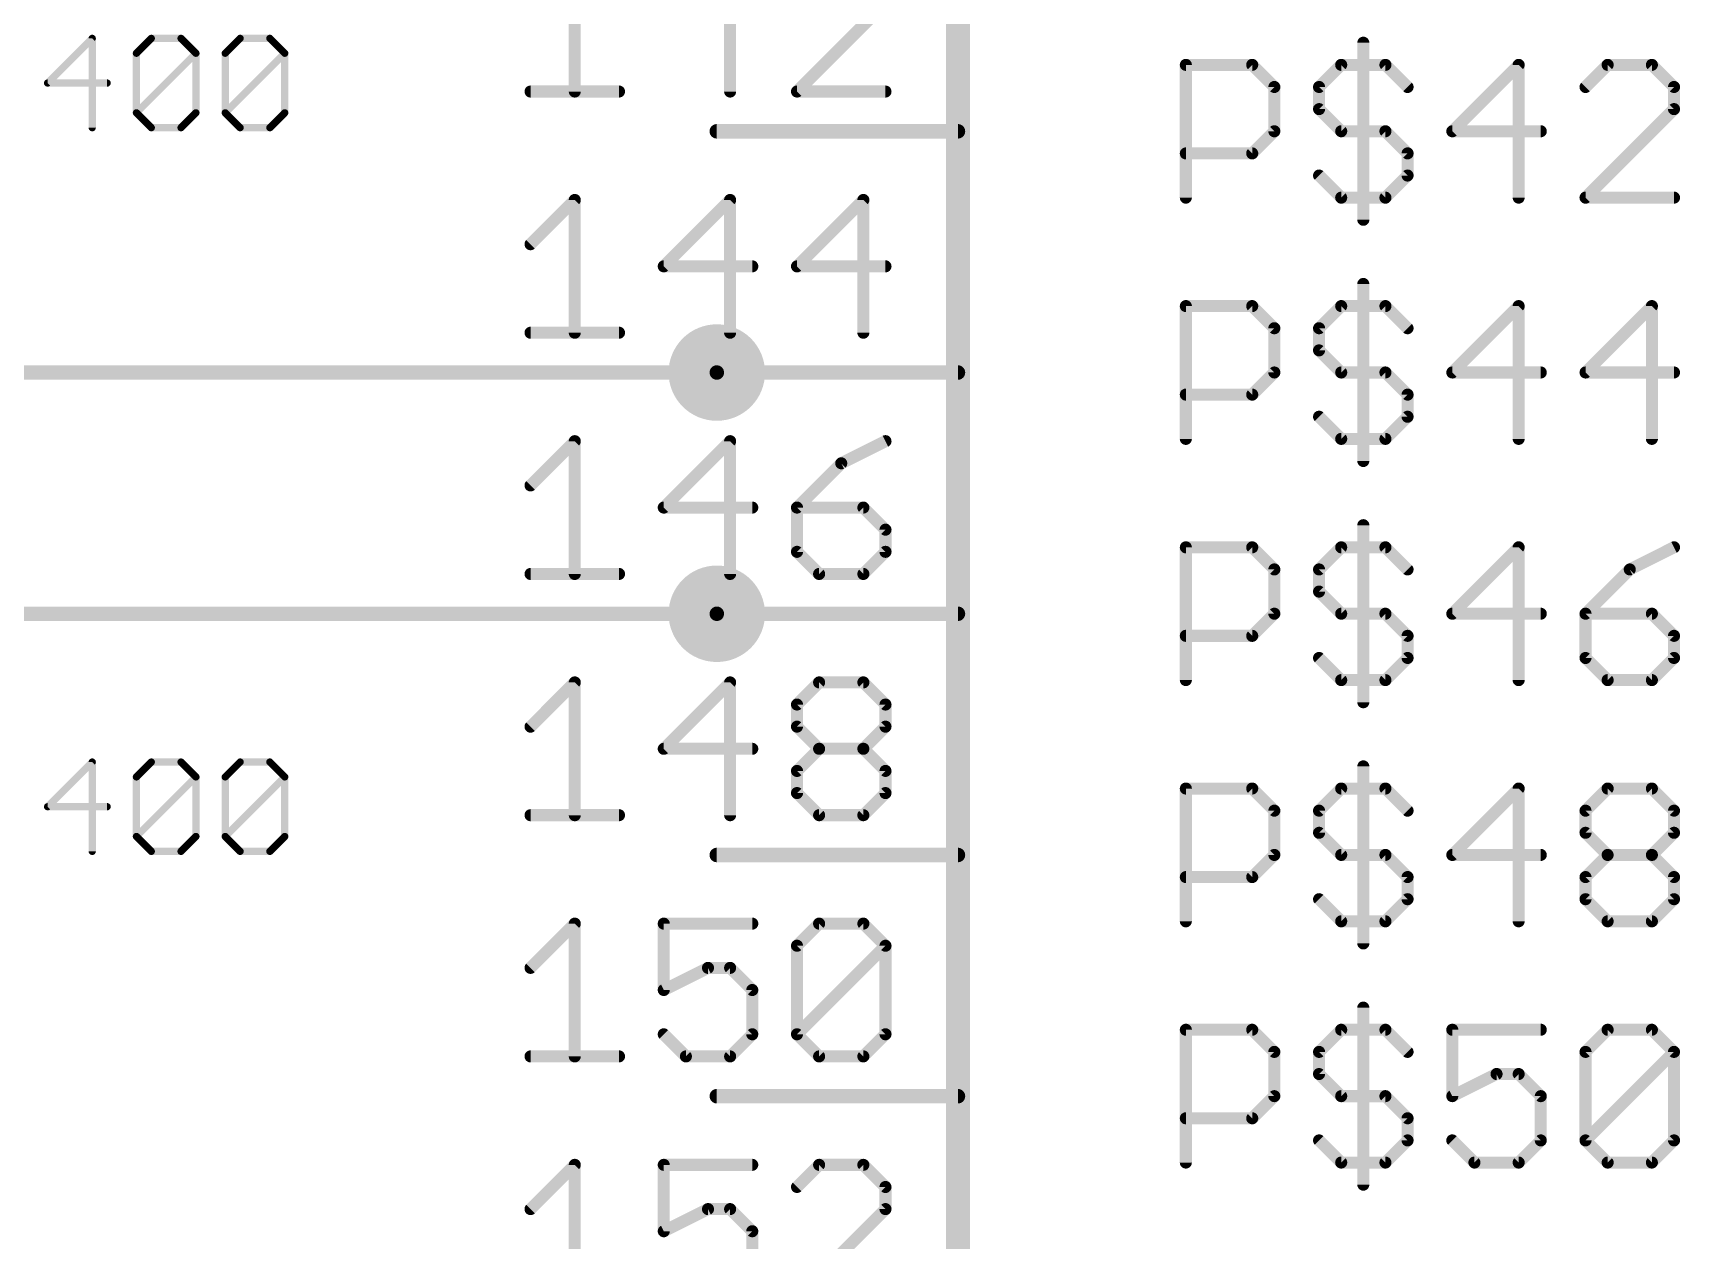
# Model space of a CAD drawing. Extents: x -72 to 265, y -97 to 216.
# Drawn here: x -35.14 to -17.79, y -65.01 to -52.3 of the extents above; entities that cross this region are included whole.
import ezdxf

# ---------------------------------------------------------------- set-up
doc = ezdxf.new("R2010")
doc.units = 0
for name, color, linetype in [('91', 94, 'CONTINUOUS'), ('94', 14, 'CONTINUOUS'), ('95', 251, 'CONTINUOUS'), ('96', 251, 'CONTINUOUS')]:
    doc.layers.add(name, color=color, linetype=linetype)

msp = doc.modelspace()

# ---------------------------------------------------------------- linework, layer by layer
at = {"layer": '91'}
for points, const_width in [([(-27.94, -56.134, 1), (-27.94, -55.626, 1), (-27.94, -56.134)], 0.508), ([(-27.94, -55.9181, 1), (-27.94, -55.8419)], 0.0762), ([(-27.94, -58.674, 1), (-27.94, -58.166, 1), (-27.94, -58.674)], 0.508), ([(-27.94, -58.4581, 1), (-27.94, -58.3819)], 0.0762)]:
    msp.add_lwpolyline(points, format="xyb", dxfattribs=dict(at, const_width=const_width))
at = {"layer": '91', "const_width": 0.1524}
for points in [[(-35.56, -55.88), (-27.94, -55.88)], [(-35.56, -58.42), (-27.94, -58.42)]]:
    msp.add_lwpolyline(points, dxfattribs=at)
at = {"layer": '94'}
for points, const_width in [([(-25.4, 0), (-25.4, -78.74)], 0.254), ([(-27.94, -53.34), (-25.4, -53.34)], 0.1524), ([(-27.94, -55.88), (-25.4, -55.88)], 0.1524), ([(-27.94, -58.42), (-25.4, -58.42)], 0.1524), ([(-27.94, -60.96), (-25.4, -60.96)], 0.1524), ([(-27.94, -63.5), (-25.4, -63.5)], 0.1524)]:
    msp.add_lwpolyline(points, dxfattribs=dict(at, const_width=const_width))
at = {"layer": '94', "const_width": 0.0762}
for points in [[(-27.94, -53.3019, 1), (-27.94, -53.3781)], [(-25.4, -53.3781, 1), (-25.4, -53.3019)], [(-27.94, -55.8419, 1), (-27.94, -55.9181)], [(-25.4, -55.9181, 1), (-25.4, -55.8419)], [(-27.94, -58.3819, 1), (-27.94, -58.4581)], [(-25.4, -58.4581, 1), (-25.4, -58.3819)], [(-27.94, -60.9219, 1), (-27.94, -60.9981)], [(-25.4, -60.9981, 1), (-25.4, -60.9219)], [(-27.94, -63.4619, 1), (-27.94, -63.5381)], [(-25.4, -63.5381, 1), (-25.4, -63.4619)]]:
    msp.add_lwpolyline(points, format="xyb", dxfattribs=at)
at = {"layer": '95', "const_width": 0.127}
for points in [[(-29.4359, -51.5227), (-29.4359, -52.9209)], [(-27.7996, -52.9209), (-27.7996, -51.5227)], [(-27.0954, -52.9209), (-26.1633, -51.9888)], [(-21.1304, -52.4073), (-21.1304, -54.2715)], [(-22.9997, -54.0385), (-22.9997, -52.6403)], [(-22.9997, -52.6403), (-22.3006, -52.6403)], [(-22.3006, -52.6403), (-22.0676, -52.8733)], [(-21.5964, -52.8733), (-21.3634, -52.6403)], [(-21.3634, -52.6403), (-20.8973, -52.6403)], [(-20.8973, -52.6403), (-20.6643, -52.8733)], [(-19.494, -52.6403), (-20.1931, -53.3394)], [(-19.494, -54.0385), (-19.494, -52.6403)], [(-18.5568, -52.6403), (-18.7899, -52.8733)], [(-18.0908, -52.6403), (-18.5568, -52.6403)], [(-17.8577, -52.8733), (-18.0908, -52.6403)], [(-29.9019, -52.9209), (-28.9698, -52.9209)], [(-26.1633, -52.9209), (-27.0954, -52.9209)], [(-22.0676, -52.8733), (-22.0676, -53.3394)], [(-21.5964, -53.1064), (-21.5964, -52.8733)], [(-17.8577, -53.1064), (-17.8577, -52.8733)], [(-21.3634, -53.3394), (-21.5964, -53.1064)], [(-18.7899, -54.0385), (-17.8577, -53.1064)], [(-22.0676, -53.3394), (-22.3006, -53.5724)], [(-20.8973, -53.3394), (-21.3634, -53.3394)], [(-20.6643, -53.5724), (-20.8973, -53.3394)], [(-20.1931, -53.3394), (-19.261, -53.3394)], [(-22.3006, -53.5724), (-22.9997, -53.5724)], [(-20.6643, -53.8055), (-20.6643, -53.5724)], [(-21.5964, -53.8055), (-21.3634, -54.0385)], [(-20.8973, -54.0385), (-20.6643, -53.8055)], [(-29.9019, -54.5288), (-29.4359, -54.0627)], [(-29.4359, -54.0627), (-29.4359, -55.4609)], [(-27.7996, -54.0627), (-28.4987, -54.7618)], [(-27.7996, -55.4609), (-27.7996, -54.0627)], [(-26.3963, -54.0627), (-27.0954, -54.7618)], [(-26.3963, -55.4609), (-26.3963, -54.0627)], [(-21.3634, -54.0385), (-20.8973, -54.0385)], [(-17.8577, -54.0385), (-18.7899, -54.0385)], [(-28.4987, -54.7618), (-27.5665, -54.7618)], [(-27.0954, -54.7618), (-26.1633, -54.7618)], [(-21.1304, -54.9473), (-21.1304, -56.8115)], [(-22.9997, -56.5785), (-22.9997, -55.1803)], [(-22.9997, -55.1803), (-22.3006, -55.1803)], [(-22.3006, -55.1803), (-22.0676, -55.4133)], [(-21.5964, -55.4133), (-21.3634, -55.1803)], [(-21.3634, -55.1803), (-20.8973, -55.1803)], [(-20.8973, -55.1803), (-20.6643, -55.4133)], [(-19.494, -55.1803), (-20.1931, -55.8794)], [(-19.494, -56.5785), (-19.494, -55.1803)], [(-18.0908, -55.1803), (-18.7899, -55.8794)], [(-18.0908, -56.5785), (-18.0908, -55.1803)], [(-29.9019, -55.4609), (-28.9698, -55.4609)], [(-22.0676, -55.4133), (-22.0676, -55.8794)], [(-21.5964, -55.6464), (-21.5964, -55.4133)], [(-21.3634, -55.8794), (-21.5964, -55.6464)], [(-22.0676, -55.8794), (-22.3006, -56.1124)], [(-20.8973, -55.8794), (-21.3634, -55.8794)], [(-20.6643, -56.1124), (-20.8973, -55.8794)], [(-20.1931, -55.8794), (-19.261, -55.8794)], [(-18.7899, -55.8794), (-17.8577, -55.8794)], [(-22.3006, -56.1124), (-22.9997, -56.1124)], [(-20.6643, -56.3455), (-20.6643, -56.1124)], [(-21.5964, -56.3455), (-21.3634, -56.5785)], [(-20.8973, -56.5785), (-20.6643, -56.3455)], [(-29.9019, -57.0688), (-29.4359, -56.6027)], [(-29.4359, -56.6027), (-29.4359, -58.0009)], [(-27.7996, -56.6027), (-28.4987, -57.3018)], [(-27.7996, -58.0009), (-27.7996, -56.6027)], [(-26.1633, -56.6027), (-26.6293, -56.8357)], [(-21.3634, -56.5785), (-20.8973, -56.5785)], [(-26.6293, -56.8357), (-27.0954, -57.3018)], [(-28.4987, -57.3018), (-27.5665, -57.3018)], [(-27.0954, -57.3018), (-27.0954, -57.7679)], [(-26.3963, -57.3018), (-27.0954, -57.3018)], [(-26.1633, -57.5348), (-26.3963, -57.3018)], [(-21.1304, -57.4873), (-21.1304, -59.3515)], [(-26.1633, -57.7679), (-26.1633, -57.5348)], [(-27.0954, -57.7679), (-26.8624, -58.0009)], [(-26.3963, -58.0009), (-26.1633, -57.7679)], [(-22.9997, -59.1185), (-22.9997, -57.7203)], [(-22.9997, -57.7203), (-22.3006, -57.7203)], [(-22.3006, -57.7203), (-22.0676, -57.9533)], [(-21.5964, -57.9533), (-21.3634, -57.7203)], [(-21.3634, -57.7203), (-20.8973, -57.7203)], [(-20.8973, -57.7203), (-20.6643, -57.9533)], [(-19.494, -57.7203), (-20.1931, -58.4194)], [(-19.494, -59.1185), (-19.494, -57.7203)], [(-17.8577, -57.7203), (-18.3238, -57.9533)], [(-29.9019, -58.0009), (-28.9698, -58.0009)], [(-26.8624, -58.0009), (-26.3963, -58.0009)], [(-22.0676, -57.9533), (-22.0676, -58.4194)], [(-21.5964, -58.1864), (-21.5964, -57.9533)], [(-18.3238, -57.9533), (-18.7899, -58.4194)], [(-21.3634, -58.4194), (-21.5964, -58.1864)], [(-22.0676, -58.4194), (-22.3006, -58.6524)], [(-20.8973, -58.4194), (-21.3634, -58.4194)], [(-20.6643, -58.6524), (-20.8973, -58.4194)], [(-20.1931, -58.4194), (-19.261, -58.4194)], [(-18.7899, -58.4194), (-18.7899, -58.8855)], [(-18.0908, -58.4194), (-18.7899, -58.4194)], [(-17.8577, -58.6524), (-18.0908, -58.4194)], [(-22.3006, -58.6524), (-22.9997, -58.6524)], [(-20.6643, -58.8855), (-20.6643, -58.6524)], [(-17.8577, -58.8855), (-17.8577, -58.6524)], [(-21.5964, -58.8855), (-21.3634, -59.1185)], [(-20.8973, -59.1185), (-20.6643, -58.8855)], [(-18.7899, -58.8855), (-18.5568, -59.1185)], [(-18.0908, -59.1185), (-17.8577, -58.8855)], [(-29.9019, -59.6088), (-29.4359, -59.1427)], [(-29.4359, -59.1427), (-29.4359, -60.5409)], [(-27.7996, -59.1427), (-28.4987, -59.8418)], [(-27.7996, -60.5409), (-27.7996, -59.1427)], [(-27.0954, -59.3757), (-26.8624, -59.1427)], [(-26.8624, -59.1427), (-26.3963, -59.1427)], [(-26.3963, -59.1427), (-26.1633, -59.3757)], [(-21.3634, -59.1185), (-20.8973, -59.1185)], [(-18.5568, -59.1185), (-18.0908, -59.1185)], [(-27.0954, -59.6088), (-27.0954, -59.3757)], [(-26.1633, -59.3757), (-26.1633, -59.6088)], [(-26.8624, -59.8418), (-27.0954, -59.6088)], [(-26.1633, -59.6088), (-26.3963, -59.8418)], [(-28.4987, -59.8418), (-27.5665, -59.8418)], [(-27.0954, -60.0748), (-26.8624, -59.8418)], [(-26.8624, -59.8418), (-26.3963, -59.8418)], [(-26.3963, -59.8418), (-26.1633, -60.0748)], [(-27.0954, -60.3079), (-27.0954, -60.0748)], [(-26.1633, -60.0748), (-26.1633, -60.3079)], [(-21.1304, -60.0273), (-21.1304, -61.8915)], [(-22.9997, -61.6585), (-22.9997, -60.2603)], [(-22.9997, -60.2603), (-22.3006, -60.2603)], [(-22.3006, -60.2603), (-22.0676, -60.4933)], [(-21.5964, -60.4933), (-21.3634, -60.2603)], [(-21.3634, -60.2603), (-20.8973, -60.2603)], [(-20.8973, -60.2603), (-20.6643, -60.4933)], [(-19.494, -60.2603), (-20.1931, -60.9594)], [(-19.494, -61.6585), (-19.494, -60.2603)], [(-18.7899, -60.4933), (-18.5568, -60.2603)], [(-18.5568, -60.2603), (-18.0908, -60.2603)], [(-18.0908, -60.2603), (-17.8577, -60.4933)], [(-26.8624, -60.5409), (-27.0954, -60.3079)], [(-26.1633, -60.3079), (-26.3963, -60.5409)], [(-29.9019, -60.5409), (-28.9698, -60.5409)], [(-26.3963, -60.5409), (-26.8624, -60.5409)], [(-22.0676, -60.4933), (-22.0676, -60.9594)], [(-21.5964, -60.7264), (-21.5964, -60.4933)], [(-18.7899, -60.7264), (-18.7899, -60.4933)], [(-17.8577, -60.4933), (-17.8577, -60.7264)], [(-21.3634, -60.9594), (-21.5964, -60.7264)], [(-18.5568, -60.9594), (-18.7899, -60.7264)], [(-17.8577, -60.7264), (-18.0908, -60.9594)], [(-22.0676, -60.9594), (-22.3006, -61.1924)], [(-20.8973, -60.9594), (-21.3634, -60.9594)], [(-20.6643, -61.1924), (-20.8973, -60.9594)], [(-20.1931, -60.9594), (-19.261, -60.9594)], [(-18.7899, -61.1924), (-18.5568, -60.9594)], [(-18.5568, -60.9594), (-18.0908, -60.9594)], [(-18.0908, -60.9594), (-17.8577, -61.1924)], [(-22.3006, -61.1924), (-22.9997, -61.1924)], [(-20.6643, -61.4255), (-20.6643, -61.1924)], [(-18.7899, -61.4255), (-18.7899, -61.1924)], [(-17.8577, -61.1924), (-17.8577, -61.4255)], [(-21.5964, -61.4255), (-21.3634, -61.6585)], [(-20.8973, -61.6585), (-20.6643, -61.4255)], [(-18.5568, -61.6585), (-18.7899, -61.4255)], [(-17.8577, -61.4255), (-18.0908, -61.6585)], [(-29.9019, -62.1488), (-29.4359, -61.6827)], [(-29.4359, -61.6827), (-29.4359, -63.0809)], [(-27.5665, -61.6827), (-28.4987, -61.6827)], [(-28.4987, -61.6827), (-28.4987, -62.3818)], [(-27.0954, -61.9157), (-26.8624, -61.6827)], [(-26.8624, -61.6827), (-26.3963, -61.6827)], [(-26.3963, -61.6827), (-26.1633, -61.9157)], [(-21.3634, -61.6585), (-20.8973, -61.6585)], [(-18.0908, -61.6585), (-18.5568, -61.6585)], [(-27.0954, -62.8479), (-27.0954, -61.9157)], [(-27.0954, -62.8479), (-26.1633, -61.9157)], [(-26.1633, -61.9157), (-26.1633, -62.8479)], [(-28.4987, -62.3818), (-28.0326, -62.1488)], [(-28.0326, -62.1488), (-27.7996, -62.1488)], [(-27.7996, -62.1488), (-27.5665, -62.3818)], [(-27.5665, -62.3818), (-27.5665, -62.8479)], [(-21.1304, -62.5673), (-21.1304, -64.4315)], [(-28.2656, -63.0809), (-28.4987, -62.8479)], [(-27.5665, -62.8479), (-27.7996, -63.0809)], [(-26.8624, -63.0809), (-27.0954, -62.8479)], [(-26.1633, -62.8479), (-26.3963, -63.0809)], [(-22.9997, -64.1985), (-22.9997, -62.8003)], [(-22.9997, -62.8003), (-22.3006, -62.8003)], [(-22.3006, -62.8003), (-22.0676, -63.0333)], [(-21.5964, -63.0333), (-21.3634, -62.8003)], [(-21.3634, -62.8003), (-20.8973, -62.8003)], [(-20.8973, -62.8003), (-20.6643, -63.0333)], [(-19.261, -62.8003), (-20.1931, -62.8003)], [(-20.1931, -62.8003), (-20.1931, -63.4994)], [(-18.7899, -63.0333), (-18.5568, -62.8003)], [(-18.5568, -62.8003), (-18.0908, -62.8003)], [(-18.0908, -62.8003), (-17.8577, -63.0333)], [(-22.0676, -63.0333), (-22.0676, -63.4994)], [(-21.5964, -63.2664), (-21.5964, -63.0333)], [(-18.7899, -63.9655), (-18.7899, -63.0333)], [(-18.7899, -63.9655), (-17.8577, -63.0333)], [(-17.8577, -63.0333), (-17.8577, -63.9655)], [(-29.9019, -63.0809), (-28.9698, -63.0809)], [(-27.7996, -63.0809), (-28.2656, -63.0809)], [(-26.3963, -63.0809), (-26.8624, -63.0809)], [(-21.3634, -63.4994), (-21.5964, -63.2664)], [(-20.1931, -63.4994), (-19.7271, -63.2664)], [(-19.7271, -63.2664), (-19.494, -63.2664)], [(-19.494, -63.2664), (-19.261, -63.4994)], [(-22.0676, -63.4994), (-22.3006, -63.7324)], [(-20.8973, -63.4994), (-21.3634, -63.4994)], [(-20.6643, -63.7324), (-20.8973, -63.4994)], [(-19.261, -63.4994), (-19.261, -63.9655)], [(-22.3006, -63.7324), (-22.9997, -63.7324)], [(-20.6643, -63.9655), (-20.6643, -63.7324)], [(-21.5964, -63.9655), (-21.3634, -64.1985)], [(-20.8973, -64.1985), (-20.6643, -63.9655)], [(-19.9601, -64.1985), (-20.1931, -63.9655)], [(-19.261, -63.9655), (-19.494, -64.1985)], [(-18.5568, -64.1985), (-18.7899, -63.9655)], [(-17.8577, -63.9655), (-18.0908, -64.1985)], [(-29.9019, -64.6888), (-29.4359, -64.2227)], [(-29.4359, -64.2227), (-29.4359, -65.6209)], [(-27.5665, -64.2227), (-28.4987, -64.2227)], [(-28.4987, -64.2227), (-28.4987, -64.9218)], [(-26.8624, -64.2227), (-27.0954, -64.4557)], [(-26.3963, -64.2227), (-26.8624, -64.2227)], [(-26.1633, -64.4557), (-26.3963, -64.2227)], [(-21.3634, -64.1985), (-20.8973, -64.1985)], [(-19.494, -64.1985), (-19.9601, -64.1985)], [(-18.0908, -64.1985), (-18.5568, -64.1985)], [(-26.1633, -64.6888), (-26.1633, -64.4557)], [(-28.4987, -64.9218), (-28.0326, -64.6888)], [(-28.0326, -64.6888), (-27.7996, -64.6888)], [(-27.7996, -64.6888), (-27.5665, -64.9218)], [(-27.0954, -65.6209), (-26.1633, -64.6888)], [(-27.5665, -64.9218), (-27.5665, -65.3879)]]:
    msp.add_lwpolyline(points, dxfattribs=at)
at = {"layer": '95', "const_width": 0.0635}
for points in [[(-21.0986, -52.4073, 1), (-21.1621, -52.4073)], [(-22.9997, -52.6086, 1), (-22.9997, -52.6721)], [(-22.968, -52.6403, 1), (-23.0314, -52.6403)], [(-22.2782, -52.6179, 1), (-22.3231, -52.6628)], [(-22.3006, -52.6721, 1), (-22.3006, -52.6086)], [(-21.3634, -52.6086, 1), (-21.3634, -52.6721)], [(-21.3409, -52.6628, 1), (-21.3858, -52.6179)], [(-20.8749, -52.6179, 1), (-20.9198, -52.6628)], [(-20.8973, -52.6721, 1), (-20.8973, -52.6086)], [(-19.4623, -52.6403, 1), (-19.5258, -52.6403)], [(-19.4716, -52.6628, 1), (-19.5165, -52.6179)], [(-18.5568, -52.6086, 1), (-18.5568, -52.6721)], [(-18.5344, -52.6628, 1), (-18.5793, -52.6179)], [(-18.0683, -52.6179, 1), (-18.1132, -52.6628)], [(-18.0908, -52.6721, 1), (-18.0908, -52.6086)], [(-29.9019, -52.8892, 1), (-29.9019, -52.9527)], [(-29.4676, -52.9209, 1), (-29.4041, -52.9209)], [(-28.9698, -52.9527, 1), (-28.9698, -52.8892)], [(-27.8313, -52.9209, 1), (-27.7678, -52.9209)], [(-27.0954, -52.8892, 1), (-27.0954, -52.9527)], [(-27.1178, -52.8984, 1), (-27.0729, -52.9434)], [(-26.1633, -52.9527, 1), (-26.1633, -52.8892)], [(-22.0358, -52.8733, 1), (-22.0993, -52.8733)], [(-22.09, -52.8958, 1), (-22.0451, -52.8509)], [(-21.5647, -52.8733, 1), (-21.6282, -52.8733)], [(-21.6189, -52.8509, 1), (-21.574, -52.8958)], [(-20.6867, -52.8958, 1), (-20.6418, -52.8509)], [(-18.8123, -52.8509, 1), (-18.7674, -52.8958)], [(-17.826, -52.8733, 1), (-17.8895, -52.8733)], [(-17.8802, -52.8958, 1), (-17.8353, -52.8509)], [(-21.574, -53.0839, 1), (-21.6189, -53.1288)], [(-21.6282, -53.1064, 1), (-21.5647, -53.1064)], [(-17.8895, -53.1064, 1), (-17.826, -53.1064)], [(-17.8353, -53.1288, 1), (-17.8802, -53.0839)], [(-22.0993, -53.3394, 1), (-22.0358, -53.3394)], [(-22.0451, -53.3619, 1), (-22.09, -53.317)], [(-21.3634, -53.3077, 1), (-21.3634, -53.3712)], [(-21.3858, -53.3619, 1), (-21.3409, -53.317)], [(-20.8749, -53.317, 1), (-20.9198, -53.3619)], [(-20.8973, -53.3712, 1), (-20.8973, -53.3077)], [(-20.1931, -53.3077, 1), (-20.1931, -53.3712)], [(-20.2156, -53.317, 1), (-20.1707, -53.3619)], [(-19.261, -53.3712, 1), (-19.261, -53.3077)], [(-22.9997, -53.5407, 1), (-22.9997, -53.6042)], [(-22.3231, -53.55, 1), (-22.2782, -53.5949)], [(-22.3006, -53.6042, 1), (-22.3006, -53.5407)], [(-20.6325, -53.5724, 1), (-20.696, -53.5724)], [(-20.6867, -53.5949, 1), (-20.6418, -53.55)], [(-21.574, -53.783, 1), (-21.6189, -53.8279)], [(-20.696, -53.8055, 1), (-20.6325, -53.8055)], [(-20.6418, -53.8279, 1), (-20.6867, -53.783)], [(-29.4041, -54.0627, 1), (-29.4676, -54.0627)], [(-29.4134, -54.0852, 1), (-29.4583, -54.0403)], [(-27.7678, -54.0627, 1), (-27.8313, -54.0627)], [(-27.7771, -54.0852, 1), (-27.822, -54.0403)], [(-26.3645, -54.0627, 1), (-26.428, -54.0627)], [(-26.3738, -54.0852, 1), (-26.4187, -54.0403)], [(-23.0314, -54.0385, 1), (-22.968, -54.0385)], [(-21.3634, -54.0067, 1), (-21.3634, -54.0703)], [(-21.3858, -54.061, 1), (-21.3409, -54.016)], [(-20.9198, -54.016, 1), (-20.8749, -54.061)], [(-20.8973, -54.0703, 1), (-20.8973, -54.0067)], [(-19.5258, -54.0385, 1), (-19.4623, -54.0385)], [(-18.7899, -54.0067, 1), (-18.7899, -54.0703)], [(-18.8123, -54.016, 1), (-18.7674, -54.061)], [(-17.8577, -54.0703, 1), (-17.8577, -54.0067)], [(-21.1621, -54.2715, 1), (-21.0986, -54.2715)], [(-29.9244, -54.5063, 1), (-29.8795, -54.5512)], [(-28.4987, -54.7301, 1), (-28.4987, -54.7936)], [(-28.5211, -54.7394, 1), (-28.4762, -54.7843)], [(-27.5665, -54.7936, 1), (-27.5665, -54.7301)], [(-27.0954, -54.7301, 1), (-27.0954, -54.7936)], [(-27.1178, -54.7394, 1), (-27.0729, -54.7843)], [(-26.1633, -54.7936, 1), (-26.1633, -54.7301)], [(-21.0986, -54.9473, 1), (-21.1621, -54.9473)], [(-22.968, -55.1803, 1), (-23.0314, -55.1803)], [(-22.9997, -55.1486, 1), (-22.9997, -55.2121)], [(-22.2782, -55.1579, 1), (-22.3231, -55.2028)], [(-22.3006, -55.2121, 1), (-22.3006, -55.1486)], [(-21.3634, -55.1486, 1), (-21.3634, -55.2121)], [(-21.3409, -55.2028, 1), (-21.3858, -55.1579)], [(-20.8749, -55.1579, 1), (-20.9198, -55.2028)], [(-20.8973, -55.2121, 1), (-20.8973, -55.1486)], [(-19.4623, -55.1803, 1), (-19.5258, -55.1803)], [(-19.4716, -55.2028, 1), (-19.5165, -55.1579)], [(-18.059, -55.1803, 1), (-18.1225, -55.1803)], [(-18.0683, -55.2028, 1), (-18.1132, -55.1579)], [(-29.9019, -55.4291, 1), (-29.9019, -55.4927)], [(-29.4676, -55.4609, 1), (-29.4041, -55.4609)], [(-28.9698, -55.4927, 1), (-28.9698, -55.4291)], [(-27.8313, -55.4609, 1), (-27.7678, -55.4609)], [(-26.428, -55.4609, 1), (-26.3645, -55.4609)], [(-22.0358, -55.4133, 1), (-22.0993, -55.4133)], [(-22.09, -55.4358, 1), (-22.0451, -55.3909)], [(-21.5647, -55.4133, 1), (-21.6282, -55.4133)], [(-21.6189, -55.3909, 1), (-21.574, -55.4358)], [(-20.6867, -55.4358, 1), (-20.6418, -55.3909)], [(-21.574, -55.6239, 1), (-21.6189, -55.6688)], [(-21.6282, -55.6464, 1), (-21.5647, -55.6464)], [(-22.0993, -55.8794, 1), (-22.0358, -55.8794)], [(-22.0451, -55.9019, 1), (-22.09, -55.857)], [(-21.3634, -55.8477, 1), (-21.3634, -55.9112)], [(-21.3858, -55.9019, 1), (-21.3409, -55.857)], [(-20.8749, -55.857, 1), (-20.9198, -55.9019)], [(-20.8973, -55.9112, 1), (-20.8973, -55.8477)], [(-20.1931, -55.8477, 1), (-20.1931, -55.9112)], [(-20.2156, -55.857, 1), (-20.1707, -55.9019)], [(-19.261, -55.9112, 1), (-19.261, -55.8477)], [(-18.7899, -55.8477, 1), (-18.7899, -55.9112)], [(-18.8123, -55.857, 1), (-18.7674, -55.9019)], [(-17.8577, -55.9112, 1), (-17.8577, -55.8477)], [(-22.9997, -56.0807, 1), (-22.9997, -56.1442)], [(-22.3231, -56.09, 1), (-22.2782, -56.1349)], [(-22.3006, -56.1442, 1), (-22.3006, -56.0807)], [(-20.6325, -56.1124, 1), (-20.696, -56.1124)], [(-20.6867, -56.1349, 1), (-20.6418, -56.09)], [(-21.574, -56.323, 1), (-21.6189, -56.3679)], [(-20.696, -56.3455, 1), (-20.6325, -56.3455)], [(-20.6418, -56.3679, 1), (-20.6867, -56.323)], [(-29.4041, -56.6027, 1), (-29.4676, -56.6027)], [(-29.4134, -56.6252, 1), (-29.4583, -56.5803)], [(-27.7678, -56.6027, 1), (-27.8313, -56.6027)], [(-27.7771, -56.6252, 1), (-27.822, -56.5803)], [(-26.1491, -56.6311, 1), (-26.1775, -56.5743)], [(-23.0314, -56.5785, 1), (-22.968, -56.5785)], [(-21.3634, -56.5468, 1), (-21.3634, -56.6103)], [(-21.3858, -56.601, 1), (-21.3409, -56.556)], [(-20.9198, -56.556, 1), (-20.8749, -56.601)], [(-20.8973, -56.6103, 1), (-20.8973, -56.5468)], [(-19.5258, -56.5785, 1), (-19.4623, -56.5785)], [(-18.1225, -56.5785, 1), (-18.059, -56.5785)], [(-26.6435, -56.8073, 1), (-26.6151, -56.8641)], [(-26.6069, -56.8582, 1), (-26.6518, -56.8133)], [(-21.1621, -56.8115, 1), (-21.0986, -56.8115)], [(-29.9244, -57.0463, 1), (-29.8795, -57.0912)], [(-28.4987, -57.2701, 1), (-28.4987, -57.3336)], [(-28.5211, -57.2794, 1), (-28.4762, -57.3243)], [(-27.5665, -57.3336, 1), (-27.5665, -57.2701)], [(-27.0954, -57.2701, 1), (-27.0954, -57.3336)], [(-27.0636, -57.3018, 1), (-27.1271, -57.3018)], [(-27.1178, -57.2794, 1), (-27.0729, -57.3243)], [(-26.3738, -57.2794, 1), (-26.4187, -57.3243)], [(-26.3963, -57.3336, 1), (-26.3963, -57.2701)], [(-21.0986, -57.4873, 1), (-21.1621, -57.4873)], [(-26.1315, -57.5348, 1), (-26.195, -57.5348)], [(-26.1857, -57.5573, 1), (-26.1408, -57.5124)], [(-27.0729, -57.7454, 1), (-27.1178, -57.7903)], [(-27.1271, -57.7679, 1), (-27.0636, -57.7679)], [(-26.195, -57.7679, 1), (-26.1315, -57.7679)], [(-26.1408, -57.7903, 1), (-26.1857, -57.7454)], [(-22.968, -57.7203, 1), (-23.0314, -57.7203)], [(-22.9997, -57.6886, 1), (-22.9997, -57.7521)], [(-22.2782, -57.6979, 1), (-22.3231, -57.7428)], [(-22.3006, -57.7521, 1), (-22.3006, -57.6886)], [(-21.3634, -57.6886, 1), (-21.3634, -57.7521)], [(-21.3409, -57.7428, 1), (-21.3858, -57.6979)], [(-20.8749, -57.6979, 1), (-20.9198, -57.7428)], [(-20.8973, -57.7521, 1), (-20.8973, -57.6886)], [(-19.4623, -57.7203, 1), (-19.5258, -57.7203)], [(-19.4716, -57.7428, 1), (-19.5165, -57.6979)], [(-17.8435, -57.7487, 1), (-17.8719, -57.6919)], [(-29.9019, -57.9691, 1), (-29.9019, -58.0327)], [(-28.9698, -58.0327, 1), (-28.9698, -57.9691)], [(-26.8624, -57.9691, 1), (-26.8624, -58.0327)], [(-26.3963, -58.0327, 1), (-26.3963, -57.9691)], [(-22.0358, -57.9533, 1), (-22.0993, -57.9533)], [(-22.09, -57.9758, 1), (-22.0451, -57.9309)], [(-21.5647, -57.9533, 1), (-21.6282, -57.9533)], [(-21.6189, -57.9309, 1), (-21.574, -57.9758)], [(-20.6867, -57.9758, 1), (-20.6418, -57.9309)], [(-18.338, -57.9249, 1), (-18.3096, -57.9817)], [(-18.3014, -57.9758, 1), (-18.3463, -57.9309)], [(-29.4676, -58.0009, 1), (-29.4041, -58.0009)], [(-27.8313, -58.0009, 1), (-27.7678, -58.0009)], [(-26.8848, -58.0234, 1), (-26.8399, -57.9784)], [(-26.4187, -57.9784, 1), (-26.3738, -58.0234)], [(-21.574, -58.1639, 1), (-21.6189, -58.2088)], [(-21.6282, -58.1864, 1), (-21.5647, -58.1864)], [(-22.0993, -58.4194, 1), (-22.0358, -58.4194)], [(-22.0451, -58.4419, 1), (-22.09, -58.397)], [(-21.3634, -58.3877, 1), (-21.3634, -58.4512)], [(-21.3858, -58.4419, 1), (-21.3409, -58.397)], [(-20.8749, -58.397, 1), (-20.9198, -58.4419)], [(-20.8973, -58.4512, 1), (-20.8973, -58.3877)], [(-20.1931, -58.3877, 1), (-20.1931, -58.4512)], [(-20.2156, -58.397, 1), (-20.1707, -58.4419)], [(-19.261, -58.4512, 1), (-19.261, -58.3877)], [(-18.7581, -58.4194, 1), (-18.8216, -58.4194)], [(-18.7899, -58.3877, 1), (-18.7899, -58.4512)], [(-18.8123, -58.397, 1), (-18.7674, -58.4419)], [(-18.0683, -58.397, 1), (-18.1132, -58.4419)], [(-18.0908, -58.4512, 1), (-18.0908, -58.3877)], [(-22.9997, -58.6207, 1), (-22.9997, -58.6842)], [(-22.3231, -58.63, 1), (-22.2782, -58.6749)], [(-22.3006, -58.6842, 1), (-22.3006, -58.6207)], [(-20.6325, -58.6524, 1), (-20.696, -58.6524)], [(-20.6867, -58.6749, 1), (-20.6418, -58.63)], [(-17.826, -58.6524, 1), (-17.8895, -58.6524)], [(-17.8802, -58.6749, 1), (-17.8353, -58.63)], [(-21.574, -58.863, 1), (-21.6189, -58.9079)], [(-20.696, -58.8855, 1), (-20.6325, -58.8855)], [(-20.6418, -58.9079, 1), (-20.6867, -58.863)], [(-18.8216, -58.8855, 1), (-18.7581, -58.8855)], [(-18.7674, -58.863, 1), (-18.8123, -58.9079)], [(-17.8895, -58.8855, 1), (-17.826, -58.8855)], [(-17.8353, -58.9079, 1), (-17.8802, -58.863)], [(-29.4041, -59.1427, 1), (-29.4676, -59.1427)], [(-29.4134, -59.1652, 1), (-29.4583, -59.1203)], [(-27.7678, -59.1427, 1), (-27.8313, -59.1427)], [(-27.7771, -59.1652, 1), (-27.822, -59.1203)], [(-26.8624, -59.111, 1), (-26.8624, -59.1745)], [(-26.8399, -59.1652, 1), (-26.8848, -59.1203)], [(-26.3738, -59.1203, 1), (-26.4187, -59.1652)], [(-26.3963, -59.1745, 1), (-26.3963, -59.111)], [(-23.0314, -59.1185, 1), (-22.968, -59.1185)], [(-21.3634, -59.0868, 1), (-21.3634, -59.1503)], [(-21.3858, -59.141, 1), (-21.3409, -59.096)], [(-20.9198, -59.096, 1), (-20.8749, -59.141)], [(-20.8973, -59.1503, 1), (-20.8973, -59.0868)], [(-19.5258, -59.1185, 1), (-19.4623, -59.1185)], [(-18.5568, -59.0868, 1), (-18.5568, -59.1503)], [(-18.5793, -59.141, 1), (-18.5344, -59.096)], [(-18.1132, -59.096, 1), (-18.0683, -59.141)], [(-18.0908, -59.1503, 1), (-18.0908, -59.0868)], [(-27.0636, -59.3757, 1), (-27.1271, -59.3757)], [(-27.1178, -59.3533, 1), (-27.0729, -59.3982)], [(-26.1315, -59.3757, 1), (-26.195, -59.3757)], [(-26.1857, -59.3982, 1), (-26.1408, -59.3533)], [(-21.1621, -59.3515, 1), (-21.0986, -59.3515)], [(-29.9244, -59.5863, 1), (-29.8795, -59.6312)], [(-27.0729, -59.5863, 1), (-27.1178, -59.6312)], [(-27.1271, -59.6088, 1), (-27.0636, -59.6088)], [(-26.195, -59.6088, 1), (-26.1315, -59.6088)], [(-26.1408, -59.6312, 1), (-26.1857, -59.5863)], [(-28.4987, -59.8101, 1), (-28.4987, -59.8736)], [(-28.5211, -59.8194, 1), (-28.4762, -59.8643)], [(-27.5665, -59.8736, 1), (-27.5665, -59.8101)], [(-26.8624, -59.8101, 1), (-26.8624, -59.8736)], [(-26.8399, -59.8643, 1), (-26.8848, -59.8194)], [(-26.8848, -59.8643, 1), (-26.8399, -59.8194)], [(-26.3738, -59.8194, 1), (-26.4187, -59.8643)], [(-26.4187, -59.8194, 1), (-26.3738, -59.8643)], [(-26.3963, -59.8736, 1), (-26.3963, -59.8101)], [(-27.0636, -60.0748, 1), (-27.1271, -60.0748)], [(-27.1178, -60.0524, 1), (-27.0729, -60.0973)], [(-26.1315, -60.0748, 1), (-26.195, -60.0748)], [(-26.1857, -60.0973, 1), (-26.1408, -60.0524)], [(-21.0986, -60.0273, 1), (-21.1621, -60.0273)], [(-22.968, -60.2603, 1), (-23.0314, -60.2603)], [(-22.9997, -60.2286, 1), (-22.9997, -60.2921)], [(-22.2782, -60.2379, 1), (-22.3231, -60.2828)], [(-22.3006, -60.2921, 1), (-22.3006, -60.2286)], [(-21.3634, -60.2286, 1), (-21.3634, -60.2921)], [(-21.3409, -60.2828, 1), (-21.3858, -60.2379)], [(-20.8749, -60.2379, 1), (-20.9198, -60.2828)], [(-20.8973, -60.2921, 1), (-20.8973, -60.2286)], [(-19.4623, -60.2603, 1), (-19.5258, -60.2603)], [(-19.4716, -60.2828, 1), (-19.5165, -60.2379)], [(-18.5568, -60.2286, 1), (-18.5568, -60.2921)], [(-18.5344, -60.2828, 1), (-18.5793, -60.2379)], [(-18.0683, -60.2379, 1), (-18.1132, -60.2828)], [(-18.0908, -60.2921, 1), (-18.0908, -60.2286)], [(-27.0729, -60.2854, 1), (-27.1178, -60.3303)], [(-27.1271, -60.3079, 1), (-27.0636, -60.3079)], [(-26.195, -60.3079, 1), (-26.1315, -60.3079)], [(-26.1408, -60.3303, 1), (-26.1857, -60.2854)], [(-29.9019, -60.5091, 1), (-29.9019, -60.5727)], [(-29.4676, -60.5409, 1), (-29.4041, -60.5409)], [(-28.9698, -60.5727, 1), (-28.9698, -60.5091)], [(-27.8313, -60.5409, 1), (-27.7678, -60.5409)], [(-26.8624, -60.5091, 1), (-26.8624, -60.5727)], [(-26.8848, -60.5634, 1), (-26.8399, -60.5184)], [(-26.4187, -60.5184, 1), (-26.3738, -60.5634)], [(-26.3963, -60.5727, 1), (-26.3963, -60.5091)], [(-22.0358, -60.4933, 1), (-22.0993, -60.4933)], [(-22.09, -60.5158, 1), (-22.0451, -60.4709)], [(-21.5647, -60.4933, 1), (-21.6282, -60.4933)], [(-21.6189, -60.4709, 1), (-21.574, -60.5158)], [(-20.6867, -60.5158, 1), (-20.6418, -60.4709)], [(-18.7581, -60.4933, 1), (-18.8216, -60.4933)], [(-18.8123, -60.4709, 1), (-18.7674, -60.5158)], [(-17.826, -60.4933, 1), (-17.8895, -60.4933)], [(-17.8802, -60.5158, 1), (-17.8353, -60.4709)], [(-21.574, -60.7039, 1), (-21.6189, -60.7488)], [(-21.6282, -60.7264, 1), (-21.5647, -60.7264)], [(-18.8216, -60.7264, 1), (-18.7581, -60.7264)], [(-18.7674, -60.7039, 1), (-18.8123, -60.7488)], [(-17.8895, -60.7264, 1), (-17.826, -60.7264)], [(-17.8353, -60.7488, 1), (-17.8802, -60.7039)], [(-22.0993, -60.9594, 1), (-22.0358, -60.9594)], [(-22.0451, -60.9819, 1), (-22.09, -60.937)], [(-21.3634, -60.9277, 1), (-21.3634, -60.9912)], [(-21.3858, -60.9819, 1), (-21.3409, -60.937)], [(-20.8749, -60.937, 1), (-20.9198, -60.9819)], [(-20.8973, -60.9912, 1), (-20.8973, -60.9277)], [(-20.1931, -60.9277, 1), (-20.1931, -60.9912)], [(-20.2156, -60.937, 1), (-20.1707, -60.9819)], [(-19.261, -60.9912, 1), (-19.261, -60.9277)], [(-18.5568, -60.9277, 1), (-18.5568, -60.9912)], [(-18.5793, -60.9819, 1), (-18.5344, -60.937)], [(-18.5344, -60.9819, 1), (-18.5793, -60.937)], [(-18.0683, -60.937, 1), (-18.1132, -60.9819)], [(-18.1132, -60.937, 1), (-18.0683, -60.9819)], [(-18.0908, -60.9912, 1), (-18.0908, -60.9277)], [(-22.9997, -61.1607, 1), (-22.9997, -61.2242)], [(-22.3231, -61.17, 1), (-22.2782, -61.2149)], [(-22.3006, -61.2242, 1), (-22.3006, -61.1607)], [(-20.6325, -61.1924, 1), (-20.696, -61.1924)], [(-20.6867, -61.2149, 1), (-20.6418, -61.17)], [(-18.7581, -61.1924, 1), (-18.8216, -61.1924)], [(-18.8123, -61.17, 1), (-18.7674, -61.2149)], [(-17.826, -61.1924, 1), (-17.8895, -61.1924)], [(-17.8802, -61.2149, 1), (-17.8353, -61.17)], [(-21.574, -61.403, 1), (-21.6189, -61.4479)], [(-20.696, -61.4255, 1), (-20.6325, -61.4255)], [(-20.6418, -61.4479, 1), (-20.6867, -61.403)], [(-18.8216, -61.4255, 1), (-18.7581, -61.4255)], [(-18.7674, -61.403, 1), (-18.8123, -61.4479)], [(-17.8895, -61.4255, 1), (-17.826, -61.4255)], [(-17.8353, -61.4479, 1), (-17.8802, -61.403)], [(-29.4041, -61.6827, 1), (-29.4676, -61.6827)], [(-29.4134, -61.7052, 1), (-29.4583, -61.6603)], [(-28.4987, -61.651, 1), (-28.4987, -61.7145)], [(-28.4669, -61.6827, 1), (-28.5304, -61.6827)], [(-27.5665, -61.7145, 1), (-27.5665, -61.651)], [(-26.8624, -61.651, 1), (-26.8624, -61.7145)], [(-26.8399, -61.7052, 1), (-26.8848, -61.6603)], [(-26.3738, -61.6603, 1), (-26.4187, -61.7052)], [(-26.3963, -61.7145, 1), (-26.3963, -61.651)], [(-23.0314, -61.6585, 1), (-22.968, -61.6585)], [(-21.3634, -61.6268, 1), (-21.3634, -61.6903)], [(-21.3858, -61.681, 1), (-21.3409, -61.636)], [(-20.9198, -61.636, 1), (-20.8749, -61.681)], [(-20.8973, -61.6903, 1), (-20.8973, -61.6268)], [(-19.5258, -61.6585, 1), (-19.4623, -61.6585)], [(-18.5568, -61.6268, 1), (-18.5568, -61.6903)], [(-18.5793, -61.681, 1), (-18.5344, -61.636)], [(-18.1132, -61.636, 1), (-18.0683, -61.681)], [(-18.0908, -61.6903, 1), (-18.0908, -61.6268)], [(-27.0636, -61.9157, 1), (-27.1271, -61.9157)], [(-27.1178, -61.8933, 1), (-27.0729, -61.9382)], [(-26.1315, -61.9157, 1), (-26.195, -61.9157)], [(-26.1408, -61.9382, 1), (-26.1857, -61.8933)], [(-26.1857, -61.9382, 1), (-26.1408, -61.8933)], [(-21.1621, -61.8915, 1), (-21.0986, -61.8915)], [(-29.9244, -62.1263, 1), (-29.8795, -62.1712)], [(-28.0326, -62.117, 1), (-28.0326, -62.1805)], [(-28.0184, -62.1772, 1), (-28.0468, -62.1204)], [(-27.7771, -62.1263, 1), (-27.822, -62.1712)], [(-27.7996, -62.1805, 1), (-27.7996, -62.117)], [(-28.5129, -62.3534, 1), (-28.4845, -62.4102)], [(-28.5304, -62.3818, 1), (-28.4669, -62.3818)], [(-27.5348, -62.3818, 1), (-27.5983, -62.3818)], [(-27.589, -62.4043, 1), (-27.5441, -62.3594)], [(-21.0986, -62.5673, 1), (-21.1621, -62.5673)], [(-28.4762, -62.8254, 1), (-28.5211, -62.8703)], [(-27.5441, -62.8703, 1), (-27.589, -62.8254)], [(-27.0729, -62.8254, 1), (-27.1178, -62.8703)], [(-27.1178, -62.8254, 1), (-27.0729, -62.8703)], [(-26.1408, -62.8703, 1), (-26.1857, -62.8254)], [(-22.968, -62.8003, 1), (-23.0314, -62.8003)], [(-22.9997, -62.7686, 1), (-22.9997, -62.8321)], [(-22.2782, -62.7779, 1), (-22.3231, -62.8228)], [(-22.3006, -62.8321, 1), (-22.3006, -62.7686)], [(-21.3634, -62.7686, 1), (-21.3634, -62.8321)], [(-21.3409, -62.8228, 1), (-21.3858, -62.7779)], [(-20.8749, -62.7779, 1), (-20.9198, -62.8228)], [(-20.8973, -62.8321, 1), (-20.8973, -62.7686)], [(-20.1614, -62.8003, 1), (-20.2249, -62.8003)], [(-20.1931, -62.7686, 1), (-20.1931, -62.8321)], [(-19.261, -62.8321, 1), (-19.261, -62.7686)], [(-18.5568, -62.7686, 1), (-18.5568, -62.8321)], [(-18.5344, -62.8228, 1), (-18.5793, -62.7779)], [(-18.0683, -62.7779, 1), (-18.1132, -62.8228)], [(-18.0908, -62.8321, 1), (-18.0908, -62.7686)], [(-27.5983, -62.8479, 1), (-27.5348, -62.8479)], [(-27.1271, -62.8479, 1), (-27.0636, -62.8479)], [(-26.195, -62.8479, 1), (-26.1315, -62.8479)], [(-22.0358, -63.0333, 1), (-22.0993, -63.0333)], [(-21.5647, -63.0333, 1), (-21.6282, -63.0333)], [(-18.7581, -63.0333, 1), (-18.8216, -63.0333)], [(-17.826, -63.0333, 1), (-17.8895, -63.0333)], [(-17.8353, -63.0558, 1), (-17.8802, -63.0109)], [(-29.9019, -63.0491, 1), (-29.9019, -63.1127)], [(-29.4676, -63.0809, 1), (-29.4041, -63.0809)], [(-28.9698, -63.1127, 1), (-28.9698, -63.0491)], [(-28.2656, -63.0491, 1), (-28.2656, -63.1127)], [(-28.2881, -63.1034, 1), (-28.2432, -63.0584)], [(-27.822, -63.0584, 1), (-27.7771, -63.1034)], [(-27.7996, -63.1127, 1), (-27.7996, -63.0491)], [(-26.8624, -63.0491, 1), (-26.8624, -63.1127)], [(-26.8848, -63.1034, 1), (-26.8399, -63.0584)], [(-26.4187, -63.0584, 1), (-26.3738, -63.1034)], [(-26.3963, -63.1127, 1), (-26.3963, -63.0491)], [(-22.09, -63.0558, 1), (-22.0451, -63.0109)], [(-21.6189, -63.0109, 1), (-21.574, -63.0558)], [(-20.6867, -63.0558, 1), (-20.6418, -63.0109)], [(-18.8123, -63.0109, 1), (-18.7674, -63.0558)], [(-17.8802, -63.0558, 1), (-17.8353, -63.0109)], [(-21.574, -63.2439, 1), (-21.6189, -63.2888)], [(-21.6282, -63.2664, 1), (-21.5647, -63.2664)], [(-19.7271, -63.2346, 1), (-19.7271, -63.2981)], [(-19.7129, -63.2948, 1), (-19.7413, -63.238)], [(-19.4716, -63.2439, 1), (-19.5165, -63.2888)], [(-19.494, -63.2981, 1), (-19.494, -63.2346)], [(-22.0993, -63.4994, 1), (-22.0358, -63.4994)], [(-22.0451, -63.5219, 1), (-22.09, -63.477)], [(-21.3634, -63.4677, 1), (-21.3634, -63.5312)], [(-21.3858, -63.5219, 1), (-21.3409, -63.477)], [(-20.8749, -63.477, 1), (-20.9198, -63.5219)], [(-20.8973, -63.5312, 1), (-20.8973, -63.4677)], [(-20.2249, -63.4994, 1), (-20.1614, -63.4994)], [(-20.2073, -63.471, 1), (-20.1789, -63.5278)], [(-19.2293, -63.4994, 1), (-19.2928, -63.4994)], [(-19.2835, -63.5219, 1), (-19.2386, -63.477)], [(-22.9997, -63.7007, 1), (-22.9997, -63.7642)], [(-22.3006, -63.7642, 1), (-22.3006, -63.7007)], [(-20.6325, -63.7324, 1), (-20.696, -63.7324)], [(-22.3231, -63.71, 1), (-22.2782, -63.7549)], [(-20.6867, -63.7549, 1), (-20.6418, -63.71)], [(-21.574, -63.943, 1), (-21.6189, -63.9879)], [(-20.696, -63.9655, 1), (-20.6325, -63.9655)], [(-20.6418, -63.9879, 1), (-20.6867, -63.943)], [(-20.1707, -63.943, 1), (-20.2156, -63.9879)], [(-19.2928, -63.9655, 1), (-19.2293, -63.9655)], [(-19.2386, -63.9879, 1), (-19.2835, -63.943)], [(-18.8216, -63.9655, 1), (-18.7581, -63.9655)], [(-18.7674, -63.943, 1), (-18.8123, -63.9879)], [(-18.8123, -63.943, 1), (-18.7674, -63.9879)], [(-17.8895, -63.9655, 1), (-17.826, -63.9655)], [(-17.8353, -63.9879, 1), (-17.8802, -63.943)], [(-29.4041, -64.2227, 1), (-29.4676, -64.2227)], [(-29.4134, -64.2452, 1), (-29.4583, -64.2003)], [(-28.4987, -64.191, 1), (-28.4987, -64.2545)], [(-28.4669, -64.2227, 1), (-28.5304, -64.2227)], [(-27.5665, -64.2545, 1), (-27.5665, -64.191)], [(-26.8624, -64.191, 1), (-26.8624, -64.2545)], [(-26.8399, -64.2452, 1), (-26.8848, -64.2003)], [(-26.3738, -64.2003, 1), (-26.4187, -64.2452)], [(-26.3963, -64.2545, 1), (-26.3963, -64.191)], [(-23.0314, -64.1985, 1), (-22.968, -64.1985)], [(-21.3634, -64.1668, 1), (-21.3634, -64.2303)], [(-21.3858, -64.221, 1), (-21.3409, -64.176)], [(-20.9198, -64.176, 1), (-20.8749, -64.221)], [(-20.8973, -64.2303, 1), (-20.8973, -64.1668)], [(-19.9601, -64.1668, 1), (-19.9601, -64.2303)], [(-19.9826, -64.221, 1), (-19.9377, -64.176)], [(-19.5165, -64.176, 1), (-19.4716, -64.221)], [(-19.494, -64.2303, 1), (-19.494, -64.1668)], [(-18.5568, -64.1668, 1), (-18.5568, -64.2303)], [(-18.5793, -64.221, 1), (-18.5344, -64.176)], [(-18.1132, -64.176, 1), (-18.0683, -64.221)], [(-18.0908, -64.2303, 1), (-18.0908, -64.1668)], [(-27.1178, -64.4333, 1), (-27.0729, -64.4782)], [(-26.1315, -64.4557, 1), (-26.195, -64.4557)], [(-26.1857, -64.4782, 1), (-26.1408, -64.4333)], [(-21.1621, -64.4315, 1), (-21.0986, -64.4315)], [(-29.9244, -64.6663, 1), (-29.8795, -64.7112)], [(-28.0326, -64.657, 1), (-28.0326, -64.7205)], [(-28.0184, -64.7172, 1), (-28.0468, -64.6604)], [(-27.7771, -64.6663, 1), (-27.822, -64.7112)], [(-27.7996, -64.7205, 1), (-27.7996, -64.657)], [(-26.195, -64.6888, 1), (-26.1315, -64.6888)], [(-26.1408, -64.7112, 1), (-26.1857, -64.6663)], [(-28.5129, -64.8934, 1), (-28.4845, -64.9502)], [(-27.5348, -64.9218, 1), (-27.5983, -64.9218)], [(-27.589, -64.9443, 1), (-27.5441, -64.8994)], [(-28.5304, -64.9218, 1), (-28.4669, -64.9218)]]:
    msp.add_lwpolyline(points, format="xyb", dxfattribs=at)
at = {"layer": '96', "const_width": 0.0762}
for points in [[(-34.5185, -52.3613), (-34.9888, -52.8316)], [(-34.5185, -53.3019), (-34.5185, -52.3613)], [(-34.0533, -52.5181), (-33.8965, -52.3613)], [(-33.8965, -52.3613), (-33.583, -52.3613)], [(-33.583, -52.3613), (-33.4262, -52.5181)], [(-33.1178, -52.5181), (-32.961, -52.3613)], [(-32.961, -52.3613), (-32.6474, -52.3613)], [(-32.6474, -52.3613), (-32.4907, -52.5181)], [(-34.0533, -53.1451), (-34.0533, -52.5181)], [(-34.0533, -53.1451), (-33.4262, -52.5181)], [(-33.4262, -52.5181), (-33.4262, -53.1451)], [(-33.1178, -53.1451), (-33.1178, -52.5181)], [(-33.1178, -53.1451), (-32.4907, -52.5181)], [(-32.4907, -52.5181), (-32.4907, -53.1451)], [(-34.9888, -52.8316), (-34.3617, -52.8316)], [(-33.8965, -53.3019), (-34.0533, -53.1451)], [(-33.4262, -53.1451), (-33.583, -53.3019)], [(-32.961, -53.3019), (-33.1178, -53.1451)], [(-32.4907, -53.1451), (-32.6474, -53.3019)], [(-33.583, -53.3019), (-33.8965, -53.3019)], [(-32.6474, -53.3019), (-32.961, -53.3019)], [(-34.5185, -59.9813), (-34.9888, -60.4516)], [(-34.5185, -60.9219), (-34.5185, -59.9813)], [(-34.0533, -60.1381), (-33.8965, -59.9813)], [(-33.8965, -59.9813), (-33.583, -59.9813)], [(-33.583, -59.9813), (-33.4262, -60.1381)], [(-33.1178, -60.1381), (-32.961, -59.9813)], [(-32.961, -59.9813), (-32.6474, -59.9813)], [(-32.6474, -59.9813), (-32.4907, -60.1381)], [(-34.0533, -60.7651), (-34.0533, -60.1381)], [(-34.0533, -60.7651), (-33.4262, -60.1381)], [(-33.4262, -60.1381), (-33.4262, -60.7651)], [(-33.1178, -60.7651), (-33.1178, -60.1381)], [(-33.1178, -60.7651), (-32.4907, -60.1381)], [(-32.4907, -60.1381), (-32.4907, -60.7651)], [(-34.9888, -60.4516), (-34.3617, -60.4516)], [(-33.8965, -60.9219), (-34.0533, -60.7651)], [(-33.583, -60.9219), (-33.8965, -60.9219)], [(-33.4262, -60.7651), (-33.583, -60.9219)], [(-32.961, -60.9219), (-33.1178, -60.7651)], [(-32.6474, -60.9219), (-32.961, -60.9219)], [(-32.4907, -60.7651), (-32.6474, -60.9219)]]:
    msp.add_lwpolyline(points, dxfattribs=at)
at = {"layer": '96', "const_width": 0.0381}
for points in [[(-34.4994, -52.3613, 1), (-34.5375, -52.3613)], [(-34.505, -52.3748, 1), (-34.532, -52.3478)], [(-33.8965, -52.3422, 1), (-33.8965, -52.3803)], [(-33.883, -52.3748, 1), (-33.91, -52.3478)], [(-33.5695, -52.3478, 1), (-33.5964, -52.3748)], [(-33.583, -52.3803, 1), (-33.583, -52.3422)], [(-32.961, -52.3422, 1), (-32.961, -52.3803)], [(-32.9475, -52.3748, 1), (-32.9745, -52.3478)], [(-32.634, -52.3478, 1), (-32.6609, -52.3748)], [(-32.6474, -52.3803, 1), (-32.6474, -52.3422)], [(-34.0342, -52.5181, 1), (-34.0723, -52.5181)], [(-34.0667, -52.5046, 1), (-34.0398, -52.5315)], [(-33.4072, -52.5181, 1), (-33.4453, -52.5181)], [(-33.4127, -52.5315, 1), (-33.4397, -52.5046)], [(-33.4397, -52.5315, 1), (-33.4127, -52.5046)], [(-33.0987, -52.5181, 1), (-33.1368, -52.5181)], [(-33.1312, -52.5046, 1), (-33.1043, -52.5315)], [(-32.4716, -52.5181, 1), (-32.5097, -52.5181)], [(-32.4772, -52.5315, 1), (-32.5042, -52.5046)], [(-32.5042, -52.5315, 1), (-32.4772, -52.5046)], [(-34.9888, -52.8126, 1), (-34.9888, -52.8507)], [(-35.0023, -52.8181, 1), (-34.9753, -52.8451)], [(-34.3617, -52.8507, 1), (-34.3617, -52.8126)], [(-34.0398, -53.1317, 1), (-34.0667, -53.1586)], [(-34.0667, -53.1317, 1), (-34.0398, -53.1586)], [(-34.0723, -53.1451, 1), (-34.0342, -53.1451)], [(-33.4453, -53.1451, 1), (-33.4072, -53.1451)], [(-33.4127, -53.1586, 1), (-33.4397, -53.1317)], [(-33.1368, -53.1451, 1), (-33.0987, -53.1451)], [(-33.1043, -53.1317, 1), (-33.1312, -53.1586)], [(-33.1312, -53.1317, 1), (-33.1043, -53.1586)], [(-32.5097, -53.1451, 1), (-32.4716, -53.1451)], [(-32.4772, -53.1586, 1), (-32.5042, -53.1317)], [(-34.5375, -53.3019, 1), (-34.4994, -53.3019)], [(-33.8965, -53.2829, 1), (-33.8965, -53.321)], [(-33.91, -53.3154, 1), (-33.883, -53.2884)], [(-33.5964, -53.2884, 1), (-33.5695, -53.3154)], [(-33.583, -53.321, 1), (-33.583, -53.2829)], [(-32.961, -53.2829, 1), (-32.961, -53.321)], [(-32.9745, -53.3154, 1), (-32.9475, -53.2884)], [(-32.6609, -53.2884, 1), (-32.634, -53.3154)], [(-32.6474, -53.321, 1), (-32.6474, -53.2829)], [(-34.4994, -59.9813, 1), (-34.5375, -59.9813)], [(-34.505, -59.9948, 1), (-34.532, -59.9678)], [(-33.8965, -59.9622, 1), (-33.8965, -60.0003)], [(-33.883, -59.9948, 1), (-33.91, -59.9678)], [(-33.5695, -59.9678, 1), (-33.5964, -59.9948)], [(-33.583, -60.0003, 1), (-33.583, -59.9622)], [(-32.961, -59.9622, 1), (-32.961, -60.0003)], [(-32.9475, -59.9948, 1), (-32.9745, -59.9678)], [(-32.634, -59.9678, 1), (-32.6609, -59.9948)], [(-32.6474, -60.0003, 1), (-32.6474, -59.9622)], [(-34.0342, -60.1381, 1), (-34.0723, -60.1381)], [(-34.0667, -60.1246, 1), (-34.0398, -60.1515)], [(-33.4072, -60.1381, 1), (-33.4453, -60.1381)], [(-33.4127, -60.1515, 1), (-33.4397, -60.1246)], [(-33.4397, -60.1515, 1), (-33.4127, -60.1246)], [(-33.0987, -60.1381, 1), (-33.1368, -60.1381)], [(-33.1312, -60.1246, 1), (-33.1043, -60.1515)], [(-32.4716, -60.1381, 1), (-32.5097, -60.1381)], [(-32.4772, -60.1515, 1), (-32.5042, -60.1246)], [(-32.5042, -60.1515, 1), (-32.4772, -60.1246)], [(-34.9888, -60.4326, 1), (-34.9888, -60.4707)], [(-35.0023, -60.4381, 1), (-34.9753, -60.4651)], [(-34.3617, -60.4707, 1), (-34.3617, -60.4326)], [(-34.0398, -60.7517, 1), (-34.0667, -60.7786)], [(-34.0667, -60.7517, 1), (-34.0398, -60.7786)], [(-34.0723, -60.7651, 1), (-34.0342, -60.7651)], [(-33.8965, -60.9029, 1), (-33.8965, -60.941)], [(-33.91, -60.9354, 1), (-33.883, -60.9084)], [(-33.5964, -60.9084, 1), (-33.5695, -60.9354)], [(-33.583, -60.941, 1), (-33.583, -60.9029)], [(-33.4453, -60.7651, 1), (-33.4072, -60.7651)], [(-33.4127, -60.7786, 1), (-33.4397, -60.7517)], [(-33.1368, -60.7651, 1), (-33.0987, -60.7651)], [(-33.1043, -60.7517, 1), (-33.1312, -60.7786)], [(-33.1312, -60.7517, 1), (-33.1043, -60.7786)], [(-32.961, -60.9029, 1), (-32.961, -60.941)], [(-32.9745, -60.9354, 1), (-32.9475, -60.9084)], [(-32.6609, -60.9084, 1), (-32.634, -60.9354)], [(-32.6474, -60.941, 1), (-32.6474, -60.9029)], [(-32.5097, -60.7651, 1), (-32.4716, -60.7651)], [(-32.4772, -60.7786, 1), (-32.5042, -60.7517)], [(-34.5375, -60.9219, 1), (-34.4994, -60.9219)]]:
    msp.add_lwpolyline(points, format="xyb", dxfattribs=at)

doc.saveas('drawing.dxf')
